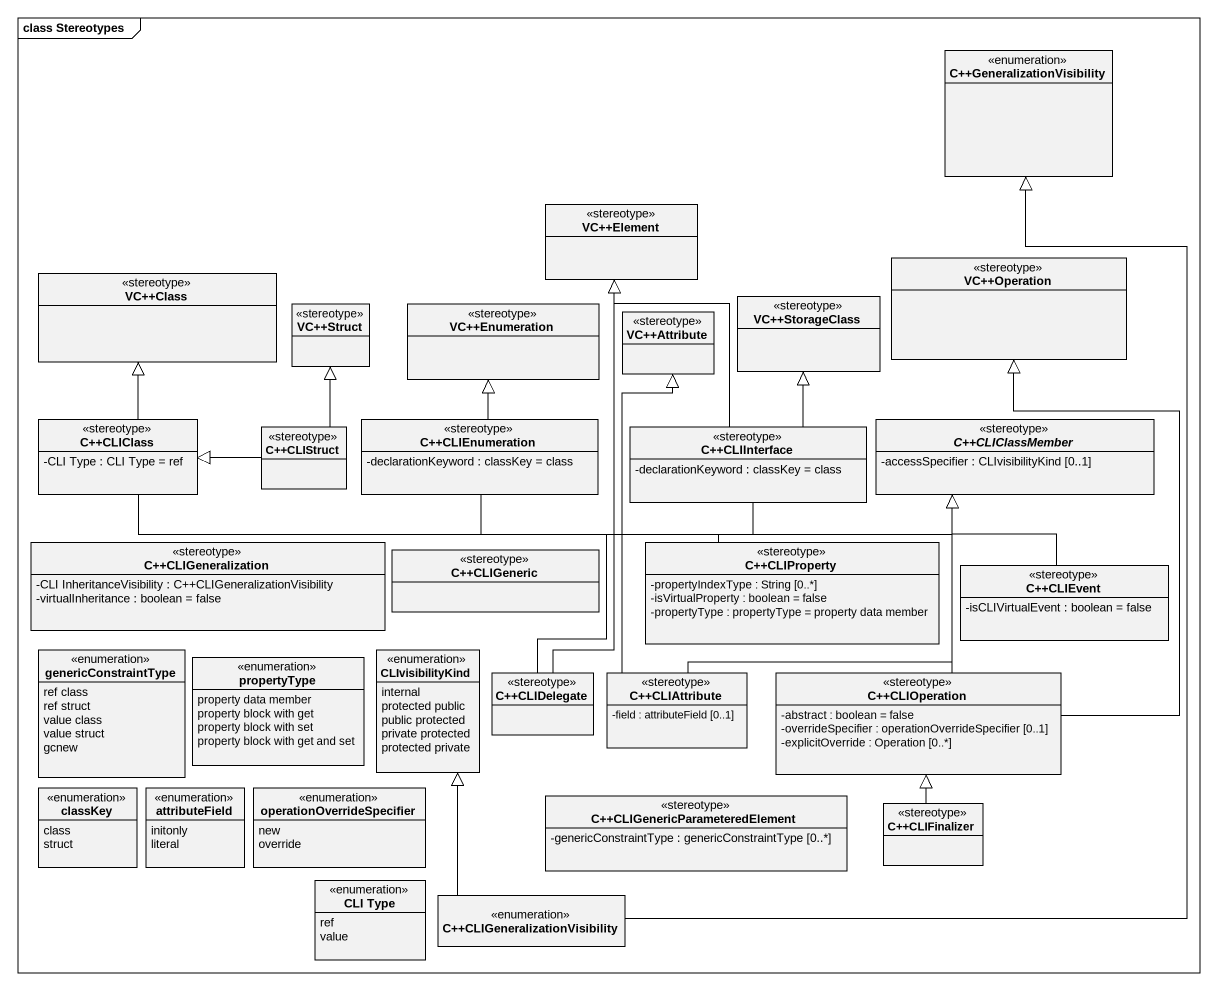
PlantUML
@startuml
mainframe class Stereotypes
hide circle
hide empty members
skinparam classAttributeIconSize 0
enum "C++GeneralizationVisibility" as C_GeneralizationVisibility
class "VC++Element" as VC_Element <<stereotype>>
class "VC++Class" as VC_Class <<stereotype>>
class "VC++StorageClass" as VC_StorageClass <<stereotype>>
class "VC++Operation" as VC_Operation <<stereotype>>
class "VC++Struct" as VC_Struct <<stereotype>>
class "VC++Enumeration" as VC_Enumeration <<stereotype>>
class "VC++Attribute" as VC_Attribute <<stereotype>>
class "C++CLIClass" as C_CLIClass <<stereotype>> {
  -CLI Type : CLI Type = ref
}
class "C++CLIStruct" as C_CLIStruct <<stereotype>>
class "C++CLIEnumeration" as C_CLIEnumeration <<stereotype>> {
  -declarationKeyword : classKey = class
}
class "C++CLIInterface" as C_CLIInterface <<stereotype>> {
  -declarationKeyword : classKey = class
}
abstract class "C++CLIClassMember" as C_CLIClassMember <<stereotype>> {
  -accessSpecifier : CLIvisibilityKind [0..1]
}
class "C++CLIGeneralization" as C_CLIGeneralization <<stereotype>> {
  -CLI InheritanceVisibility : C++CLIGeneralizationVisibility
  -virtualInheritance : boolean = false
}
class "C++CLIProperty" as C_CLIProperty <<stereotype>> {
  -propertyIndexType : String [0..*]
  -isVirtualProperty : boolean = false
  -propertyType : propertyType = property data member
}
class "C++CLIGeneric" as C_CLIGeneric <<stereotype>>
class "C++CLIEvent" as C_CLIEvent <<stereotype>> {
  -isCLIVirtualEvent : boolean = false
}
enum genericConstraintType {
  ref class
  ref struct
  value class
  value struct
  gcnew
}
enum propertyType {
  property data member
  property block with get
  property block with set
  property block with get and set
}
enum CLIvisibilityKind {
  internal
  protected public
  public protected
  private protected
  protected private
}
class "C++CLIDelegate" as C_CLIDelegate <<stereotype>>
class "C++CLIAttribute" as C_CLIAttribute <<stereotype>> {
  -field : attributeField [0..1]
}
class "C++CLIOperation" as C_CLIOperation <<stereotype>> {
  -abstract : boolean = false
  -overrideSpecifier : operationOverrideSpecifier [0..1]
  -explicitOverride : Operation [0..*]
}
enum classKey {
  class
  struct
}
enum attributeField {
  initonly
  literal
}
enum operationOverrideSpecifier {
  new
  override
}
class "C++CLIGenericParameteredElement" as C_CLIGenericParameteredEleme <<stereotype>> {
  -genericConstraintType : genericConstraintType [0..*]
}
class "C++CLIFinalizer" as C_CLIFinalizer <<stereotype>>
enum "CLI Type" as CLI_Type {
  ref
  value
}
enum "C++CLIGeneralizationVisibility" as C_CLIGeneralizationVisibilit
C_CLIClass -up-|> VC_Class
C_CLIClass -right-|> C_CLIClassMember
C_CLIStruct -up-|> VC_Struct
C_CLIStruct -left-|> C_CLIClass
C_CLIEnumeration -up-|> VC_Enumeration
C_CLIEnumeration -right-|> C_CLIClassMember
C_CLIInterface -up-|> VC_Element
C_CLIInterface -up-|> VC_StorageClass
C_CLIInterface -right-|> C_CLIClassMember
C_CLIProperty -up-|> C_CLIClassMember
C_CLIEvent -up-|> C_CLIClassMember
C_CLIDelegate -up-|> VC_Element
C_CLIDelegate -right-|> C_CLIClassMember
C_CLIAttribute -up-|> VC_Attribute
C_CLIAttribute -up-|> C_CLIClassMember
C_CLIOperation -up-|> VC_Operation
C_CLIOperation -up-|> C_CLIClassMember
C_CLIFinalizer -up-|> C_CLIOperation
C_CLIGeneralizationVisibilit -up-|> C_GeneralizationVisibility
C_CLIGeneralizationVisibilit -up-|> CLIvisibilityKind
@enduml
